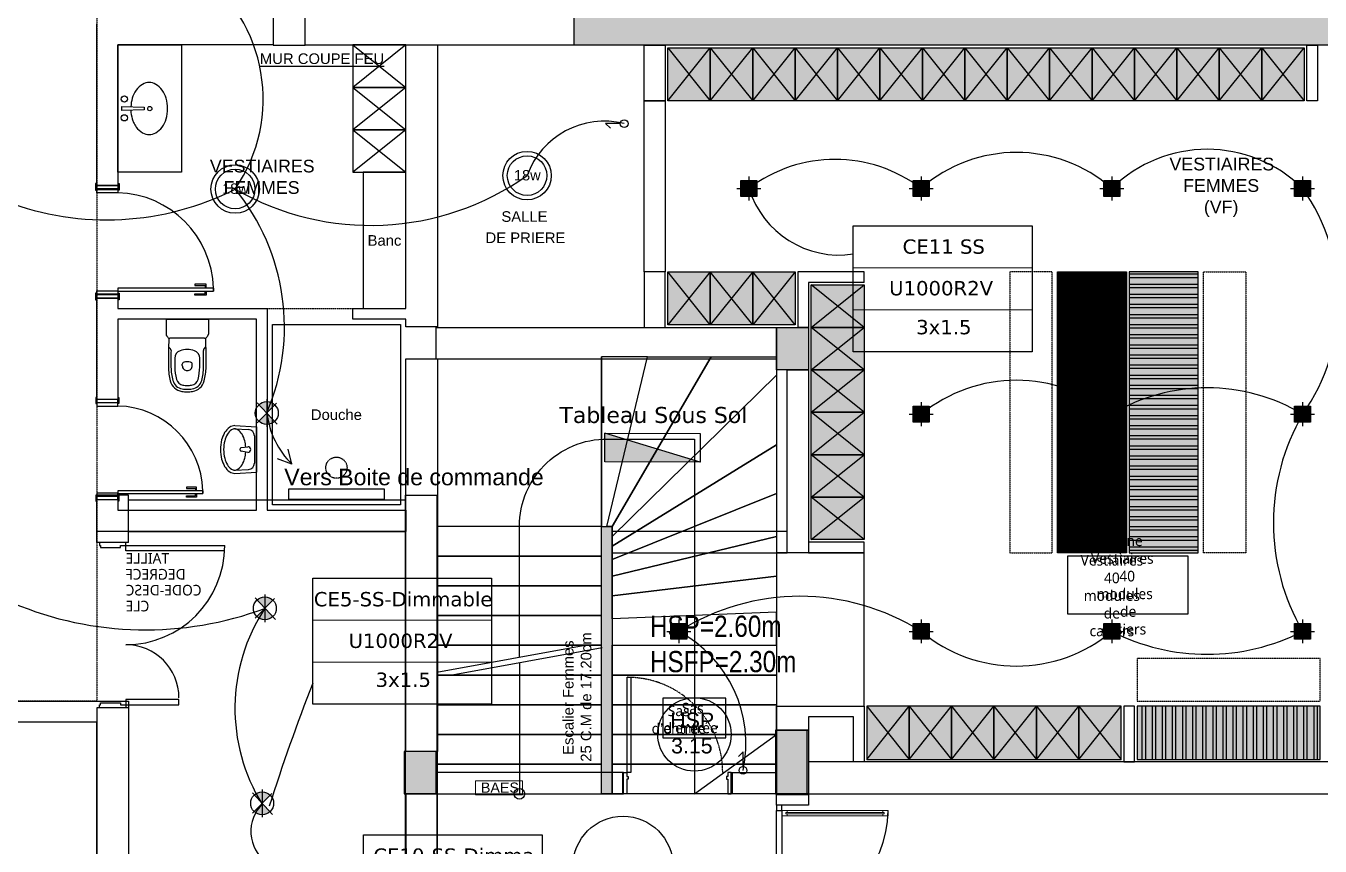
# Model space of a CAD drawing. Header units: millimetres. Extents: x 31778 to 54642, y 18502 to 28743.
# Drawn here: x 36589 to 37809, y 21229 to 22002 of the extents above; entities that cross this region are included whole.
import ezdxf
from ezdxf.enums import TextEntityAlignment as Align

# ---------------------------------------------------------------- set-up
doc = ezdxf.new("R2010")
doc.units = ezdxf.units.MM
for name, pattern in [('ACAD_ISO03W100', [30, 12, -18]), ('CACHE', [0.375, 0.25, -0.125]), ('DASHED2', [0.375, 0.25, -0.125]), ('PROJECTION', [0.375, 0.25, -0.125])]:
    doc.linetypes.add(name, pattern=pattern)
for name, color, linetype, lineweight in [('A-ANNO-050-LEGN', 4, 'Continuous', 5), ('A-SECN-MEN-CO', 141, 'Continuous', 9), ('A-SECN-MEN-VU', 145, 'Continuous', 5), ('STRUCTURE POUTRES', 5, 'ACAD_ISO03W100', 20)]:
    doc.layers.add(name, color=color, linetype=linetype, lineweight=lineweight)
for name, color, linetype in [('BS', 1, 'Continuous'), ('CIRCUITS ECLAIRAGE', 1, 'Continuous'), ('eclairage vision', 1, 'Continuous'), ('MUR BAS', 7, 'Continuous'), ('Plan Archi', 8, 'Continuous')]:
    doc.layers.add(name, color=color, linetype=linetype)
doc.styles.add('0-TEXT-ANNO', font='', dxfattribs={"height": 2.5})
doc.styles.add('0-TEXT-BASE', font='')
doc.styles.add('1-LIGHT-COND', font='')
doc.styles.add('CARTOUCHE', font='verdana.ttf')
doc.styles.get("Standard").update_dxf_attribs({"font": 'arial.ttf'})
doc.styles.add('STD', font='arial.ttf')
doc.styles.add('Verdana', font='verdana.ttf')
doc.styles.get('0-TEXT-ANNO').set_extended_font_data('Roboto Light')
doc.styles.get('0-TEXT-BASE').set_extended_font_data('Roboto Light')
doc.styles.get('1-LIGHT-COND').set_extended_font_data('Roboto Condensed Light')

# ---------------------------------------------------------------- blocks, each defined once
blk = doc.blocks.new('*U171')
at = {"color": 252}
for points in [[(77, 1000), (77, 100), (42, 100), (42, 1000)], [(0, -100), (7, -100), (7, 100), (0, 100)], [(1030, -100), (1022, -100), (1022, 100), (1030, 100)]]:
    blk.add_lwpolyline(points, close=True, dxfattribs=at)
at = {"color": 252, "linetype": 'ByBlock', "flags": 128}
for points in [[(7, -100), (7, 100), (39, 100), (39, 63), (52, 63), (52, 38), (39, 38), (39, -100)], [(1022, -100), (1022, 100), (990, 100), (990, 63), (977, 63), (977, 38), (990, 38), (990, -100)]]:
    blk.add_lwpolyline(points, close=True, dxfattribs=at)
at = {"color": 252, "linetype": 'PROJECTION'}
blk.add_arc((42, 98.3), 900, 0, 90, dxfattribs=at)
at = {"color": 252, "style": '0-TEXT-BASE'}
blk.add_attdef('DOORREF', text='', height=100, dxfattribs=at).set_placement((514.5, 0), align=Align.MIDDLE_CENTER)
blk = doc.blocks.new('RANG_VEST')
at = {"true_color": 0xffffff}
h = blk.add_hatch(color=7, dxfattribs=at)
h.dxf.hatch_style = 1
h.paths.add_polyline_path([(0.5, -0.4), (0.5, 0), (0, 0), (0, -0.4)])
blk.add_lwpolyline([(0.5, -0.4), (0.5, 0), (0, 0), (0, -0.4)], close=True)
blk.add_lwpolyline([(0, 0), (0.5, -0.4), (0.5, 0), (0, -0.4)])
blk = doc.blocks.new('*U187')
at = {"layer": 'A-SECN-MEN-CO'}
for points in [[(0, 0), (0, -0.05), (-0.05, -0.05), (-0.05, -0.032), (-0.035, -0.032), (-0.035, -0.018), (-0.05, -0.018), (-0.05, 0)], [(-1, 0), (-1, -0.05), (-0.95, -0.05), (-0.95, -0.032), (-0.965, -0.032), (-0.965, -0.018), (-0.95, -0.018), (-0.95, 0)]]:
    blk.add_lwpolyline(points, close=True, dxfattribs=at)
at = {"layer": 'A-SECN-MEN-VU'}
for p, q in [((-0.05, 0), (-0.95, 0)), ((-0.95, -0.05), (-0.05, -0.05))]:
    blk.add_line(p, q, dxfattribs=at)
blk.add_lwpolyline([(-0.035, -0.032), (-0.965, -0.032), (-0.965, -0.018), (-0.035, -0.018)], close=True, dxfattribs=at)
blk = doc.blocks.new('SPOT-NORMAL')
at = {"true_color": 0xffffff}
h = blk.add_hatch(color=7, dxfattribs=at)
h.dxf.hatch_style = 1
h.paths.add_polyline_path([(-0.075, 0.075), (0.075, 0.075), (0.075, -0.075), (-0.075, -0.075)])
h = blk.add_hatch(color=256)
h.dxf.hatch_style = 1
edge = h.paths.add_edge_path()
edge.add_arc((0, 0), 0.0273, 0, 360)
for points in [[(-0.113, 0), (0.113, 0)], [(0, 0.113), (0, -0.113)]]:
    blk.add_lwpolyline(points)
at = {"flags": 128}
for points in [[(-0.075, 0.075), (0.075, 0.075), (0.075, -0.075), (-0.075, -0.075)], [(-0.061, 0.061), (0.061, 0.061), (0.061, -0.061), (-0.061, -0.061)]]:
    blk.add_lwpolyline(points, close=True, dxfattribs=at)
blk.add_circle((0, 0), 0.0273)
blk = doc.blocks.new('18w')
at = {"layer": 'MUR BAS', "color": 1}
for radius in [46.6, 38.1]:
    blk.add_circle((54837.7, -12071.2), radius, dxfattribs=at)
at = {"layer": 'MUR BAS', "color": 1, "insert": (54812.6, -12060.4), "char_height": 20, "attachment_point": 1}
blk.add_mtext_dynamic_manual_height_columns('18w', width=53.485, gutter_width=100, heights=[0], dxfattribs=at)
blk = doc.blocks.new('variateur')
at = {"layer": 'eclairage vision'}
h = blk.add_hatch(color=5, dxfattribs=at)
h.paths.add_polyline_path([(54656.2, -12067.7), (54656.1, -12078.4), (54656.2, -12078.5), (54663.7, -12070.8, 0.196209)])
h.paths.add_polyline_path([(54656.2, -12067.7, 0.190517), (54648.8, -12070.6), (54656.1, -12078.4)])
h.paths.add_polyline_path([(54656.1, -12089.3, 0.192665), (54663.6, -12086.4), (54656.2, -12078.5), (54656.1, -12078.6)])
h.paths.add_polyline_path([(54656.1, -12078.6), (54648.6, -12086.2, 0.194568), (54656.1, -12089.3)])
at = {"layer": 'eclairage vision', "color": 5}
for p, q in [((54647, -12068.7), (54666, -12089)), ((54665.3, -12069.2), (54647, -12087.9)), ((54656.2, -12065.5), (54656.1, -12091.5))]:
    blk.add_line(p, q, dxfattribs=at)
blk.add_circle((54656.1, -12078.5), 10.8, dxfattribs=at)
blk = doc.blocks.new('interrupteur simple allumage')
at = {"color": 3}
for p, q in [((0, -27473), (-13941, -42319)), ((0, -73626), (0, -27473))]:
    blk.add_line(p, q, dxfattribs=at)
blk.add_circle((0, -85871), 12245, dxfattribs=at)
blk = doc.blocks.new('etanche')
at = {"layer": 'eclairage vision'}
h = blk.add_hatch(color=3, dxfattribs=at)
h.paths.add_polyline_path([(54736.2, -12067.7), (54736.2, -12078.5), (54736.2, -12078.6), (54743.8, -12070.9, 0.196209)])
h.paths.add_polyline_path([(54736.2, -12067.7, 0.190517), (54728.8, -12070.6), (54736.2, -12078.5)])
h.paths.add_polyline_path([(54736.1, -12089.4, 0.192665), (54743.6, -12086.4), (54736.2, -12078.6), (54736.2, -12078.6)])
h.paths.add_polyline_path([(54736.2, -12078.6), (54728.6, -12086.3, 0.194568), (54736.1, -12089.4)])
at = {"layer": 'eclairage vision', "color": 3}
for p, q in [((54745.4, -12069.3), (54727, -12087.9)), ((54727.1, -12068.8), (54746, -12089)), ((54736.2, -12065.5), (54736.1, -12091.6))]:
    blk.add_line(p, q, dxfattribs=at)
blk.add_circle((54736.2, -12078.6), 10.8, dxfattribs=at)
blk = doc.blocks.new('tableau electrique')
at = {"lineweight": -2}
blk.add_hatch(color=0, dxfattribs=at).paths.add_polyline_path([(1445.1197, 476.143), (1445.1197, 476.323), (1444.5197, 476.143)])
at = {"color": 0, "lineweight": -2}
blk.add_line((1444.5197, 476.143), (1445.1197, 476.323), dxfattribs=at)
blk.add_lwpolyline([(1444.5197, 476.143), (1445.1197, 476.143), (1445.1197, 476.323), (1444.5197, 476.323)], close=True, dxfattribs=at)
blk = doc.blocks.new('BS')
at = {"layer": 'BS', "color": 5, "lineweight": 20}
blk.add_lwpolyline([(-0.073, 0.734), (0.373, 0.734), (0.373, -0.74), (-0.073, -0.74)], close=True, dxfattribs=at)
at = {"layer": 'BS', "insert": (-0.014, -0.574), "char_height": 0.3211, "width": 1.19868, "attachment_point": 1, "rotation": 90, "style": 'STD'}
blk.add_mtext('BAES', dxfattribs=at)
blk = doc.blocks.new('ETIQ ECL')
at = {"color": 6, "linetype": 'ByBlock'}
blk.add_lwpolyline([(-28.09, 19.8), (28.09, 19.8), (28.09, -19.8), (-28.09, -19.8)], close=True, dxfattribs=at)
at = {"layer": 'STRUCTURE POUTRES', "color": 6, "linetype": 'ByBlock'}
for points in [[(-28.09, 19.8), (28.09, 19.8), (28.09, 6.6), (-28.09, 6.6)], [(-28.09, 6.6), (28.09, 6.6), (28.09, -6.6), (-28.09, -6.6)], [(-28.09, -6.6), (28.09, -6.6), (28.09, -19.8), (-28.09, -19.8)]]:
    blk.add_lwpolyline(points, close=True, dxfattribs=at)
at = {"layer": 'STRUCTURE POUTRES', "color": 6, "linetype": 'ByBlock', "style": 'Verdana'}
for tag, p in [('CIRCUIT', (0.33, 10.99)), ('CABLE', (-0.49, -2.08)), ('SECTION', (0.37, -14.32))]:
    blk.add_attdef(tag, text='', height=4.5, dxfattribs=at).set_placement(p, align=Align.CENTER)
blk = doc.blocks.new('FLECHZ')
at = {"color": 6}
for q in [(-3.4, 14), (-13.5, 5)]:
    blk.add_line((0, 0), q, dxfattribs=at)

msp = doc.modelspace()

# ---------------------------------------------------------------- hatches: boundary and pattern name
at = {"layer": 'Plan Archi'}
h = msp.add_hatch(color=252, dxfattribs=at)
h.dxf.hatch_style = 1
h.paths.add_polyline_path([(37105.534, 22014.253), (38755.534, 22014.253), (38755.534, 21984.253), (37105.534, 21984.253)])
at = {"layer": 'Plan Archi', "true_color": 0xffffff}
h = msp.add_hatch(color=7, dxfattribs=at)
h.dxf.hatch_style = 1
h.paths.add_polyline_path([(37561.545, 21770.562), (37626.545, 21770.562), (37626.545, 21505.562), (37561.545, 21505.562)])
at = {"layer": 'Plan Archi'}
h = msp.add_hatch(dxfattribs=at)
h.set_pattern_fill('ANSI32', color=256, scale=0.01, angle=45)
h.set_pattern_definition([(90, (-38421.31723, -5836.29113), (-0.09525, 0), []), (90, (-38421.28548, -5836.25938), (-0.09525, 0), [])])
h.paths.add_polyline_path([(37561.545, 21770.562), (37626.545, 21770.562), (37626.545, 21505.562), (37561.545, 21505.562)])
at = {"layer": 'Plan Archi', "true_color": 0xffffff}
h = msp.add_hatch(color=7, dxfattribs=at)
h.dxf.hatch_style = 1
h.paths.add_polyline_path([(37694.045, 21770.562), (37629.045, 21770.562), (37629.045, 21505.562), (37694.045, 21505.562)])
at = {"layer": 'Plan Archi'}
h = msp.add_hatch(dxfattribs=at)
h.set_pattern_fill('ANSI32', color=256, angle=-45)
h.set_pattern_definition([(360, (37644.045, 21625.561), (2e-15, 9.525), []), (360, (37647.22, 21622.386), (2e-15, 9.525), [])])
h.paths.add_polyline_path([(37694.045, 21770.562), (37629.045, 21770.562), (37629.045, 21505.562), (37694.045, 21505.562)])
h = msp.add_hatch(color=252, dxfattribs=at)
h.dxf.hatch_style = 1
h.paths.add_polyline_path([(37296.55, 21718.062), (37326.55, 21718.062), (37326.55, 21678.062), (37296.55, 21678.062)])
h = msp.add_hatch(color=256, dxfattribs=at)
h.dxf.hatch_style = 1
h.paths.add_polyline_path([(37141.548, 21278.33), (37131.548, 21278.33), (37131.548, 21530.33), (37141.548, 21530.33)])
at = {"layer": 'Plan Archi', "true_color": 0xffffff}
h = msp.add_hatch(color=7, dxfattribs=at)
h.dxf.hatch_style = 1
h.paths.add_polyline_path([(37636.55, 21360.832), (37636.55, 21310.832), (37809.056, 21310.832), (37809.056, 21360.832)])
at = {"layer": 'Plan Archi'}
h = msp.add_hatch(dxfattribs=at)
h.set_pattern_fill('ANSI32', color=256, angle=45)
h.set_pattern_definition([(90, (37689.058, 21310.832), (-9.525, 0), []), (90, (37692.233, 21314.007), (-9.525, 0), [])])
h.paths.add_polyline_path([(37636.55, 21360.832), (37636.55, 21310.832), (37809.056, 21310.832), (37809.056, 21360.832)])
h = msp.add_hatch(color=256, dxfattribs=at)
h.dxf.hatch_style = 1
h.paths.add_polyline_path([(37295.508, 21338.33), (37295.508, 21278.33), (37325.508, 21278.33), (37325.508, 21338.33)])
h = msp.add_hatch(color=252, dxfattribs=at)
h.dxf.hatch_style = 1
h.paths.add_polyline_path([(37296.548, 21338.334), (37326.55, 21338.334), (37326.55, 21278.33), (37296.548, 21278.33)])
h = msp.add_hatch(color=256, dxfattribs=at)
h.dxf.hatch_style = 1
h.paths.add_polyline_path([(36975.508, 21278.33), (36975.508, 21318.33), (36945.508, 21318.33), (36945.508, 21278.33)])

# ---------------------------------------------------------------- linework, layer by layer
at = {"layer": 'CIRCUITS ECLAIRAGE', "color": 6}
for centre, radius, start, end in [((36663.185, 21933.256), 149.223, 325.405477, 53.951618), ((37134.242, 21834.924), 77.555, 76.088046, 160.202778), ((37522.781, 21746.84), 136.196, 48.679666, 131.320334), ((37702.632, 21757.86), 128.126, 45.424158, 134.575842), ((37351.672, 21742.368), 134.119, 52.749387, 127.250613), ((36913.774, 22069.527), 255.263, 239.969223, 305.29758), ((36664.801, 22086.699), 267.242, 249.165497, 296.9753), ((36627.254, 21718.459), 205.248, 336.729521, 39.32611), ((37355.606, 21875.345), 89.063, 197.120089, 278.589493), ((37642.924, 21742.665), 183.642, 324.568944, 35.431056), ((37522.781, 21525.837), 142.364, 50.827235, 129.172765), ((37702.632, 21486.762), 174.412, 58.962808, 121.037192), ((36893.851, 21645.257), 78.118, 186.08342, 225.919029), ((37969.418, 21533.854), 204.34, 149.941872, 210.058128), ((37318.573, 21250.31), 214.224, 57.759744, 122.240256), ((37147.831, 21325.821), 119.82, 347.761659, 61.887259), ((37522.781, 21538.807), 140.002, 230.035054, 309.964946), ((37702.632, 21607.645), 197.768, 242.954141, 297.045859)]:
    msp.add_arc(centre, radius, start, end, dxfattribs=at)
at = {"layer": 'CIRCUITS ECLAIRAGE', "color": 4}
for centre, radius, start, end in [((36701.558, 21755.884), 322.934, 247.192527, 290.39571), ((36957.312, 21358.913), 171.538, 146.636135, 211.786676), ((38691.584, 20668.61), 1966.594, 158.714734, 162.298193), ((36837.616, 21242.799), 36.79, 134.401836, 232.838075)]:
    msp.add_arc(centre, radius, start, end, dxfattribs=at)
at = {"layer": 'Plan Archi'}
for p, q in [((36851.9, 21984.193), (36851.95, 22687.315)), ((36821.9, 22657.494), (36821.9, 21984.193)), ((36655.508, 21851.867), (36655.508, 22004.371)), ((36821.9, 22004.371), (36821.9, 21984.371)), ((36851.9, 21984.193), (36851.9, 22013.983)), ((36675.508, 21864.371), (36675.508, 21984.371)), ((36675.508, 21984.371), (36735.508, 21984.371)), ((36821.9, 21984.371), (36675.508, 21984.371)), ((36675.508, 21984.371), (36675.508, 21851.867)), ((36735.508, 21984.371), (36735.508, 21864.371)), ((36821.9, 21984.193), (36851.9, 21984.193)), ((39351.669, 21984.193), (36851.9, 21984.193)), ((36896.817, 21984.371), (36946.817, 21944.371)), ((36946.817, 21984.371), (36896.817, 21944.371)), ((36896.817, 21984.371), (36896.817, 21944.371)), ((36946.817, 21984.371), (36896.817, 21984.371)), ((36946.817, 21984.371), (36976.817, 21984.371)), ((36946.817, 21735.786), (36946.817, 21984.371)), ((36946.817, 21944.371), (36946.817, 21984.371)), ((36946.817, 21944.371), (36946.817, 21984.371)), ((36976.817, 21984.371), (36976.817, 21718.572)), ((37171.55, 21984.253), (37191.55, 21984.253)), ((37171.55, 21931.753), (37171.55, 21984.253)), ((37191.55, 21984.253), (37191.55, 21931.753)), ((37796.55, 21984.253), (37806.55, 21984.253)), ((37796.55, 21931.753), (37796.55, 21984.253)), ((37806.55, 21984.253), (37806.55, 21931.753)), ((36896.817, 21944.371), (36946.817, 21944.371)), ((36896.817, 21944.371), (36946.817, 21904.371)), ((36946.817, 21944.371), (36896.817, 21904.371)), ((36896.817, 21944.371), (36896.817, 21904.371)), ((36946.817, 21944.371), (36896.817, 21944.371)), ((36946.817, 21904.371), (36946.817, 21944.371)), ((36946.817, 21904.371), (36946.817, 21944.371)), ((37171.55, 21931.753), (37191.55, 21931.753)), ((37171.55, 21770.562), (37171.55, 21931.753)), ((37191.55, 21931.753), (37171.55, 21931.753)), ((37191.55, 21931.753), (37191.55, 21770.562)), ((37806.55, 21931.753), (37796.55, 21931.753)), ((36679.265, 21922.656), (36679.265, 21926.35)), ((36679.265, 21926.35), (36700.225, 21925.691)), ((36700.225, 21923.316), (36679.265, 21922.656)), ((36700.225, 21925.691), (36700.225, 21923.316)), ((36896.817, 21904.371), (36946.817, 21864.371)), ((36946.817, 21904.371), (36896.817, 21864.371)), ((36896.817, 21904.371), (36896.817, 21864.371)), ((36946.817, 21904.371), (36896.817, 21904.371)), ((36896.817, 21904.371), (36946.817, 21904.371)), ((36946.817, 21864.371), (36946.817, 21904.371)), ((36946.817, 21864.371), (36946.817, 21904.371)), ((36735.508, 21864.371), (36675.508, 21864.371)), ((36896.817, 21864.371), (36946.817, 21864.371)), ((36906.817, 21864.371), (36906.817, 21735.786)), ((36946.817, 21864.371), (36906.817, 21864.371)), ((36946.817, 21735.786), (36946.817, 21864.371)), ((36655.355, 21853.854), (36654.439, 21853.854)), ((36654.439, 21853.854), (36654.439, 21847.586)), ((36654.439, 21847.586), (36655.355, 21847.586)), ((36655.355, 21847.586), (36655.355, 21853.854)), ((36675.508, 21851.867), (36655.508, 21851.867)), ((36655.508, 21851.867), (36675.508, 21851.867)), ((36655.508, 21848.657), (36655.508, 21851.867)), ((36675.508, 21848.657), (36655.508, 21848.657)), ((36655.508, 21848.198), (36675.508, 21848.198)), ((36655.508, 21844.987), (36655.508, 21848.198)), ((36675.508, 21851.867), (36675.508, 21848.657)), ((36675.508, 21848.198), (36675.508, 21844.987)), ((36675.661, 21853.854), (36676.577, 21853.854)), ((36675.661, 21847.586), (36675.661, 21853.854)), ((36676.577, 21847.586), (36675.661, 21847.586)), ((36676.577, 21853.854), (36676.577, 21847.586)), ((36675.508, 21844.987), (36655.508, 21844.987)), ((37191.55, 21770.562), (37171.55, 21770.562)), ((37191.55, 21770.562), (37171.55, 21770.562)), ((37171.55, 21770.562), (37171.55, 21718.062)), ((37191.55, 21718.062), (37191.55, 21770.562)), ((37379.05, 21770.562), (37316.55, 21770.562)), ((37316.55, 21770.562), (37316.55, 21718.062)), ((37379.05, 21760.562), (37326.55, 21760.562)), ((37326.55, 21760.562), (37326.55, 21718.062)), ((36655.355, 21750.373), (36654.439, 21750.373)), ((36654.439, 21750.373), (36654.439, 21744.105)), ((36655.355, 21744.105), (36655.355, 21750.373)), ((36655.508, 21752.666), (36675.508, 21752.666)), ((36655.508, 21749.455), (36655.508, 21752.666)), ((36655.508, 21745.786), (36655.508, 21752.666)), ((36655.508, 21745.939), (36655.508, 21750.22)), ((36675.508, 21749.455), (36655.508, 21749.455)), ((36655.508, 21748.997), (36675.508, 21748.997)), ((36765.52, 21754.987), (36675.508, 21754.987)), ((36675.508, 21754.987), (36675.508, 21752.345)), ((36675.508, 21752.666), (36675.508, 21749.455)), ((36675.508, 21752.345), (36765.52, 21752.345)), ((36675.508, 21748.997), (36675.508, 21745.786)), ((36675.661, 21750.373), (36676.577, 21750.373)), ((36675.661, 21744.105), (36675.661, 21750.373)), ((36676.577, 21750.373), (36676.577, 21744.105)), ((36758.806, 21758.943), (36748.079, 21758.943)), ((36748.079, 21758.943), (36748.079, 21757.571)), ((36748.079, 21757.571), (36757.677, 21757.571)), ((36748.079, 21749.761), (36757.677, 21749.761)), ((36748.079, 21748.389), (36748.079, 21749.761)), ((36758.806, 21748.389), (36748.079, 21748.389)), ((36757.677, 21757.571), (36757.677, 21755.069)), ((36757.677, 21749.761), (36757.677, 21752.264)), ((36758.806, 21755.149), (36758.806, 21758.943)), ((36758.806, 21752.183), (36758.806, 21748.389)), ((36765.52, 21752.345), (36765.52, 21754.987)), ((36765.52, 21754.987), (36765.52, 21752.345)), ((36654.439, 21744.105), (36655.355, 21744.105)), ((36655.508, 21650.08), (36655.508, 21745.786)), ((36655.508, 21745.786), (36675.508, 21745.786)), ((36675.508, 21745.786), (36655.508, 21745.786)), ((36675.508, 21745.786), (36675.508, 21735.786)), ((36676.577, 21744.105), (36675.661, 21744.105)), ((36675.508, 21735.786), (36816.162, 21735.786)), ((36806.162, 21725.786), (36675.508, 21725.786)), ((36675.508, 21725.786), (36675.508, 21650.08)), ((36720.835, 21725.786), (36720.835, 21711.686)), ((36720.835, 21725.786), (36760.835, 21725.786)), ((36760.835, 21725.786), (36760.835, 21711.686)), ((36806.162, 21545.786), (36806.162, 21725.786)), ((36816.162, 21735.786), (36816.162, 21545.786)), ((36896.817, 21725.786), (36896.817, 21735.786)), ((36896.817, 21735.786), (36946.817, 21735.786)), ((36946.817, 21725.786), (36896.817, 21725.786)), ((36906.817, 21735.786), (36946.817, 21735.786)), ((36946.817, 21718.572), (36946.817, 21725.786)), ((36821.162, 21550.786), (36821.162, 21720.786)), ((36821.162, 21720.786), (36941.817, 21720.786)), ((36941.817, 21720.786), (36941.817, 21550.786)), ((36976.817, 21718.572), (36946.817, 21718.572)), ((36975.534, 21718.062), (37296.55, 21718.062)), ((36975.534, 21688.062), (36975.534, 21718.062)), ((37171.55, 21718.062), (37191.55, 21718.062)), ((37296.55, 21718.062), (37296.55, 21688.062)), ((36724.948, 21697.886), (36723.195, 21699.64)), ((36757.235, 21707.786), (36724.435, 21707.786)), ((36756.722, 21697.886), (36758.475, 21699.64)), ((36946.817, 21318.33), (36946.817, 21688.572)), ((36946.817, 21688.572), (36976.817, 21688.572)), ((37296.55, 21688.062), (36975.534, 21688.062)), ((36976.817, 21688.572), (36976.817, 21318.33)), ((36736.135, 21682.086), (36736.135, 21683.357)), ((36745.535, 21682.086), (36745.535, 21683.357)), ((37306.55, 21678.062), (37326.55, 21678.062)), ((37306.55, 21505.562), (37306.55, 21678.062)), ((37326.55, 21678.062), (37326.55, 21505.562)), ((36655.372, 21651.847), (36654.557, 21651.847)), ((36654.557, 21651.847), (36654.557, 21646.275)), ((36655.372, 21646.275), (36655.372, 21651.847)), ((36675.644, 21651.847), (36676.458, 21651.847)), ((36675.644, 21646.275), (36675.644, 21651.847)), ((36676.458, 21651.847), (36676.458, 21646.275)), ((36654.557, 21646.275), (36655.372, 21646.275)), ((36675.508, 21650.08), (36655.508, 21650.08)), ((36675.508, 21650.08), (36655.508, 21650.08)), ((36655.508, 21650.08), (36655.508, 21647.227)), ((36655.508, 21647.227), (36675.508, 21647.227)), ((36675.508, 21646.819), (36655.508, 21646.819)), ((36655.508, 21646.819), (36655.508, 21643.965)), ((36655.508, 21643.965), (36675.508, 21643.965)), ((36675.508, 21647.227), (36675.508, 21650.08)), ((36675.508, 21643.965), (36675.508, 21646.819)), ((36676.458, 21646.275), (36675.644, 21646.275)), ((36785.629, 21625.433), (36806.162, 21624.298)), ((36785.629, 21622.433), (36798.493, 21621.722)), ((36804.162, 21615.731), (36804.162, 21590.135)), ((36806.162, 21624.298), (36806.162, 21581.568)), ((36790.874, 21602.22), (36790.874, 21603.705)), ((36791.731, 21604.695), (36797.969, 21605.597)), ((36806.162, 21602.935), (36806.162, 21602.935)), ((36806.162, 21602.935), (36806.162, 21602.935)), ((36806.162, 21602.935), (36806.162, 21602.935)), ((36806.162, 21602.935), (36806.162, 21602.935)), ((36806.163, 21602.934), (36806.162, 21602.935)), ((36806.162, 21602.934), (36806.162, 21602.935)), ((36806.162, 21602.935), (36806.162, 21602.935)), ((36806.162, 21602.935), (36806.162, 21602.935)), ((36806.162, 21602.935), (36806.162, 21602.935)), ((36806.162, 21602.935), (36806.162, 21602.935)), ((36806.162, 21602.935), (36806.162, 21602.935)), ((36806.162, 21602.935), (36806.162, 21602.934)), ((36806.162, 21602.935), (36806.162, 21602.934)), ((36806.162, 21602.935), (36806.162, 21602.935)), ((36806.162, 21602.934), (36806.162, 21602.934)), ((36806.162, 21602.934), (36806.162, 21602.934)), ((36806.162, 21602.934), (36806.162, 21602.934)), ((36806.162, 21602.934), (36806.162, 21602.934)), ((36806.162, 21602.934), (36806.162, 21602.934)), ((36806.162, 21602.934), (36806.162, 21602.934)), ((36806.162, 21602.934), (36806.162, 21602.934)), ((36806.162, 21602.934), (36806.162, 21602.934)), ((36806.162, 21602.934), (36806.162, 21602.934)), ((36806.162, 21602.934), (36806.162, 21602.934)), ((36806.162, 21602.934), (36806.162, 21602.934)), ((36806.162, 21602.934), (36806.162, 21602.934)), ((36806.162, 21602.934), (36806.162, 21602.934)), ((36806.162, 21602.934), (36806.162, 21602.934)), ((36806.162, 21602.934), (36806.162, 21602.934)), ((36806.162, 21602.934), (36806.162, 21602.934)), ((36806.162, 21602.934), (36806.162, 21602.934)), ((36806.162, 21602.934), (36806.162, 21602.934)), ((36806.162, 21602.934), (36806.162, 21602.933)), ((36806.162, 21602.934), (36806.162, 21602.934)), ((36806.162, 21602.934), (36806.162, 21602.934)), ((36806.162, 21602.934), (36806.162, 21602.934)), ((36806.162, 21602.934), (36806.162, 21602.934)), ((36806.162, 21602.934), (36806.162, 21602.934)), ((36806.162, 21602.934), (36806.162, 21602.934)), ((36806.162, 21602.934), (36806.162, 21602.934)), ((36806.162, 21602.934), (36806.162, 21602.934)), ((36806.162, 21602.933), (36806.162, 21602.934)), ((36806.162, 21602.933), (36806.162, 21602.934)), ((36806.162, 21602.934), (36806.162, 21602.934)), ((36806.162, 21602.934), (36806.162, 21602.934)), ((36806.162, 21602.933), (36806.162, 21602.933)), ((36806.162, 21602.933), (36806.162, 21602.933)), ((36806.163, 21602.935), (36806.163, 21602.935)), ((36806.163, 21602.935), (36806.162, 21602.935)), ((36806.163, 21602.935), (36806.162, 21602.935)), ((36806.163, 21602.934), (36806.163, 21602.934)), ((36797.969, 21600.27), (36791.722, 21601.231)), ((36785.629, 21583.433), (36798.493, 21584.144)), ((36785.629, 21580.433), (36806.162, 21581.568)), ((36749.551, 21567.482), (36740.016, 21567.482)), ((36740.016, 21567.482), (36740.016, 21566.262)), ((36740.016, 21566.262), (36748.547, 21566.262)), ((36748.547, 21566.262), (36748.547, 21564.037)), ((36749.551, 21564.109), (36749.551, 21567.482)), ((36836.49, 21555.786), (36836.49, 21565.786)), ((36836.49, 21565.786), (36926.49, 21565.786)), ((36926.49, 21565.786), (36926.49, 21555.786)), ((36655.372, 21559.863), (36654.557, 21559.863)), ((36654.557, 21559.863), (36654.557, 21554.292)), ((36654.557, 21554.292), (36655.372, 21554.292)), ((36655.372, 21554.292), (36655.372, 21559.863)), ((36675.508, 21561.902), (36655.508, 21561.902)), ((36655.508, 21561.902), (36655.508, 21559.048)), ((36655.508, 21515.33), (36655.508, 21559.83)), ((36655.508, 21559.048), (36675.508, 21559.048)), ((36675.508, 21558.64), (36655.508, 21558.64)), ((36655.508, 21558.64), (36655.508, 21555.786)), ((36655.508, 21525.786), (36655.508, 21555.786)), ((36655.508, 21555.786), (36675.508, 21555.786)), ((36655.508, 21555.786), (36675.508, 21555.786)), ((36755.518, 21563.965), (36675.508, 21563.965)), ((36675.508, 21563.965), (36675.508, 21561.616)), ((36675.508, 21559.048), (36675.508, 21561.902)), ((36675.508, 21555.786), (36675.508, 21561.902)), ((36675.508, 21561.616), (36755.518, 21561.616)), ((36675.508, 21555.922), (36675.508, 21559.727)), ((36675.508, 21555.786), (36675.508, 21545.786)), ((36675.644, 21559.863), (36676.458, 21559.863)), ((36675.644, 21554.292), (36675.644, 21559.863)), ((36676.458, 21554.292), (36675.644, 21554.292)), ((36676.458, 21559.863), (36676.458, 21554.292)), ((36685.508, 21515.33), (36685.508, 21559.83)), ((36946.632, 21555.33), (36685.508, 21555.33)), ((36740.016, 21559.32), (36748.547, 21559.32)), ((36740.016, 21558.1), (36740.016, 21559.32)), ((36749.551, 21558.1), (36740.016, 21558.1)), ((36748.547, 21559.32), (36748.547, 21561.544)), ((36749.551, 21561.472), (36749.551, 21558.1)), ((36755.518, 21561.616), (36755.518, 21563.965)), ((36755.518, 21563.965), (36755.518, 21561.616)), ((36926.49, 21555.786), (36836.49, 21555.786)), ((36946.632, 21098.33), (36946.632, 21559.83)), ((36976.632, 21098.33), (36976.632, 21559.83)), ((36675.508, 21545.786), (36806.162, 21545.786)), ((36816.162, 21545.786), (36946.817, 21545.786)), ((36941.817, 21550.786), (36821.162, 21550.786)), ((36946.817, 21545.786), (36946.817, 21525.786)), ((36946.817, 21525.786), (36655.508, 21525.786)), ((36946.632, 21525.33), (36685.508, 21525.33)), ((37306.55, 21525.562), (37141.548, 21525.562)), ((37141.548, 21525.562), (37141.548, 21505.562)), ((37306.55, 21505.562), (37306.55, 21525.562)), ((36681.508, 21515.33), (36659.508, 21515.33)), ((37141.548, 21505.562), (37306.55, 21505.562)), ((37379.05, 21505.562), (37296.548, 21505.562)), ((37296.548, 21505.562), (37296.548, 21360.832)), ((37326.55, 21505.562), (37306.55, 21505.562)), ((37379.05, 21515.562), (37326.55, 21515.562)), ((37326.55, 21515.562), (37326.55, 21505.562)), ((37326.55, 21505.562), (37379.05, 21505.562)), ((37379.05, 21505.562), (37379.05, 21515.562)), ((37379.05, 21360.832), (37379.05, 21505.562)), ((37570.915, 21502.364), (37570.915, 21448.083)), ((37684.674, 21502.364), (37570.915, 21502.364)), ((37684.674, 21448.083), (37684.674, 21502.364)), ((37570.915, 21448.083), (37684.674, 21448.083)), ((36576.028, 21365.786), (36685.508, 21365.786)), ((36655.508, 21359.33), (36655.508, 20544.34)), ((36681.506, 21359.33), (36659.506, 21359.33)), ((36685.508, 21365.786), (36685.508, 21205.786)), ((36685.508, 21359.33), (36685.508, 20544.34)), ((37189.435, 21368.544), (37189.435, 21331.053)), ((37248.66, 21368.544), (37189.435, 21368.544)), ((37248.66, 21331.053), (37248.66, 21368.544)), ((37296.548, 21360.832), (37379.05, 21360.832)), ((37296.548, 21360.832), (37379.05, 21360.832)), ((37296.548, 21338.334), (37296.548, 21360.832)), ((37379.05, 21360.832), (37379.05, 21308.332)), ((37634.05, 21360.832), (37624.05, 21360.832)), ((37624.05, 21360.832), (37624.05, 21308.332)), ((37634.05, 21308.332), (37634.05, 21360.832)), ((36655.508, 21345.786), (36576.028, 21345.786)), ((36655.508, 21205.786), (36655.508, 21345.786)), ((37369.05, 21350.83), (37326.55, 21350.83)), ((37326.55, 21350.83), (37326.55, 21338.334)), ((37369.05, 21308.332), (37369.05, 21350.83)), ((37326.55, 21338.334), (37296.548, 21338.334)), ((37189.435, 21331.053), (37248.66, 21331.053)), ((36976.817, 21318.33), (36946.817, 21318.33)), ((37151.548, 21298.332), (36976.632, 21298.332)), ((36976.632, 21298.332), (36976.632, 21278.33)), ((37151.548, 21278.33), (37151.548, 21298.332)), ((37254.548, 21298.332), (37296.548, 21298.332)), ((37254.548, 21278.33), (37254.548, 21298.332)), ((37296.548, 21298.332), (37296.548, 21278.33)), ((37884.039, 21308.332), (37326.55, 21308.332)), ((37326.55, 21308.332), (37326.55, 21278.33)), ((37379.05, 21308.332), (37369.05, 21308.332)), ((37624.05, 21308.332), (37634.05, 21308.332)), ((36946.817, 21278.33), (36946.817, 21098.33)), ((36976.817, 21278.33), (36946.817, 21278.33)), ((36976.632, 21278.33), (37151.548, 21278.33)), ((36976.817, 21098.33), (36976.817, 21278.33)), ((37296.548, 21278.33), (37254.548, 21278.33)), ((37296.549, 21277.574), (37326.552, 21277.574)), ((37296.549, 21267.574), (37296.549, 21277.574)), ((37326.55, 21278.33), (37884.039, 21278.33)), ((37326.552, 21277.574), (37326.552, 21267.574)), ((37326.552, 21267.574), (37296.549, 21267.574))]:
    msp.add_line(p, q, dxfattribs=at)
at = {"layer": 'Plan Archi', "linetype": 'DASHED2'}
for p, q in [((36655.508, 22217.672), (36655.508, 21365.786)), ((36816.162, 21735.786), (36896.817, 21735.786)), ((36655.508, 21365.786), (36466.028, 21365.786))]:
    msp.add_line(p, q, dxfattribs=at)
at = {"layer": 'Plan Archi', "linetype": 'Continuous'}
for p, q in [((37379.05, 21760.562), (37379.05, 21770.562)), ((37326.55, 21718.062), (37316.55, 21718.062)), ((36685.508, 21559.83), (36655.508, 21559.83)), ((36685.508, 21525.33), (36685.508, 21555.33)), ((36946.632, 21559.83), (36976.632, 21559.83)), ((36946.632, 21525.33), (36946.632, 21555.33)), ((36685.508, 21515.33), (36655.508, 21515.33)), ((36685.508, 21359.33), (36655.508, 21359.33))]:
    msp.add_line(p, q, dxfattribs=at)
at = {"layer": 'Plan Archi', "linetype": 'PROJECTION'}
for p, q in [((37556.545, 21770.562), (37516.545, 21770.562)), ((37516.545, 21770.562), (37516.545, 21505.562)), ((37556.545, 21505.562), (37556.545, 21770.562)), ((37699.045, 21770.562), (37739.045, 21770.562)), ((37699.045, 21505.562), (37699.045, 21770.562)), ((37739.045, 21770.562), (37739.045, 21505.562)), ((37516.545, 21505.562), (37556.545, 21505.562)), ((37739.045, 21505.562), (37699.045, 21505.562)), ((37809.056, 21405.832), (37636.55, 21405.832)), ((37636.55, 21405.832), (37636.55, 21365.832)), ((37809.056, 21365.832), (37809.056, 21405.832)), ((37636.55, 21365.832), (37809.056, 21365.832))]:
    msp.add_line(p, q, dxfattribs=at)
at = {"layer": 'Plan Archi', "color": 252}
for points in [[(37105.534, 22014.253), (38755.534, 22014.253), (38755.534, 21984.253), (37105.534, 21984.253)], [(37296.55, 21718.062), (37326.55, 21718.062), (37326.55, 21678.062), (37296.55, 21678.062)], [(37296.548, 21338.334), (37326.55, 21338.334), (37326.55, 21278.33), (37296.548, 21278.33)]]:
    msp.add_lwpolyline(points, close=True, dxfattribs=at)
at = {"layer": 'Plan Archi'}
for points in [[(37561.545, 21770.562), (37626.545, 21770.562), (37626.545, 21505.562), (37561.545, 21505.562)], [(37694.045, 21770.562), (37629.045, 21770.562), (37629.045, 21505.562), (37694.045, 21505.562)], [(37136.548, 21530.33), (37174.941, 21690.33), (37131.548, 21690.33), (37131.548, 21530.33)], [(37141.548, 21530.33), (37136.548, 21530.33), (37174.941, 21690.33), (37235.014, 21690.33)], [(37141.548, 21521), (37141.548, 21530.33), (37235.014, 21690.33), (37296.548, 21690.33), (37296.548, 21673.16)], [(37141.548, 21511.67), (37141.548, 21521), (37296.548, 21673.16), (37296.548, 21607.283)], [(37141.548, 21499.23), (37141.548, 21511.67), (37296.548, 21607.283), (37296.548, 21561.483)], [(37141.548, 21483.67), (37141.548, 21499.23), (37296.548, 21561.483), (37296.548, 21521.022)], [(37131.548, 21530.33), (36976.548, 21530.33), (36976.548, 21502.33), (37131.548, 21502.33)], [(37141.548, 21278.33), (37131.548, 21278.33), (37131.548, 21530.33), (37141.548, 21530.33)], [(37141.548, 21465), (37141.548, 21483.67), (37296.548, 21521.022), (37296.548, 21483.676)], [(37131.548, 21502.33), (36976.548, 21502.33), (36976.548, 21474.33), (37131.548, 21474.33)], [(37141.548, 21443.22), (37141.548, 21465), (37296.548, 21483.676), (37296.548, 21449.445)], [(37131.548, 21474.33), (36976.548, 21474.33), (36976.548, 21446.33), (37131.548, 21446.33)], [(37131.548, 21446.33), (36976.548, 21446.33), (36976.548, 21418.33), (37131.548, 21418.33)], [(37296.548, 21418.33), (37296.548, 21449.445), (37141.548, 21443.22), (37141.548, 21418.33)], [(37131.548, 21418.33), (36976.548, 21418.33), (36976.548, 21390.33), (37131.548, 21390.33)], [(37296.548, 21390.33), (37141.548, 21390.33), (37141.548, 21418.33), (37296.548, 21418.33)], [(37131.548, 21390.33), (36976.548, 21390.33), (36976.548, 21362.33), (37131.548, 21362.33)], [(37296.548, 21362.33), (37141.548, 21362.33), (37141.548, 21390.33), (37296.548, 21390.33)], [(36733.006, 21367.33), (36682.806, 21367.33), (36682.806, 21362.33), (36733.006, 21362.33)], [(37131.548, 21362.33), (36976.548, 21362.33), (36976.548, 21334.33), (37131.548, 21334.33)], [(37296.548, 21334.33), (37141.548, 21334.33), (37141.548, 21362.33), (37296.548, 21362.33)], [(37636.55, 21360.832), (37636.55, 21310.832), (37809.056, 21310.832), (37809.056, 21360.832)], [(37131.548, 21334.33), (36976.548, 21334.33), (36976.548, 21306.33), (37131.548, 21306.33)], [(37296.548, 21306.33), (37141.548, 21306.33), (37141.548, 21334.33), (37296.548, 21334.33)], [(37295.508, 21338.33), (37295.508, 21278.33), (37325.508, 21278.33), (37325.508, 21338.33)], [(36975.508, 21278.33), (36975.508, 21318.33), (36945.508, 21318.33), (36945.508, 21278.33)], [(37131.548, 21306.33), (36976.548, 21306.33), (36976.548, 21278.33), (37131.548, 21278.33)], [(37296.548, 21278.33), (37141.548, 21278.33), (37141.548, 21306.33), (37296.548, 21306.33)], [(37296.633, 21262.574), (37301.633, 21262.574), (37301.633, 21267.574), (37296.633, 21267.574)], [(37296.633, 21262.574), (37301.633, 21262.574), (37301.633, 21162.574), (37296.633, 21162.574)]]:
    msp.add_lwpolyline(points, close=True, dxfattribs=at)
for points in [[(37131.548, 21530.33), (37131.548, 21690.33)], [(36659.508, 21515.33), (36658.208, 21515.33), (36658.208, 21512.33), (36659.008, 21512.33), (36659.008, 21510.53), (36677.808, 21510.53), (36677.808, 21512.33), (36682.808, 21512.33), (36682.808, 21515.33), (36681.508, 21515.33)], [(36776.078, 21507.33), (36682.808, 21507.33), (36682.808, 21512.33), (36776.212, 21512.33)], [(37117.485, 21418.33), (36976.103, 21392.79)], [(37131.992, 21415.869), (36990.611, 21390.33)], [(37054.048, 21401.789), (37054.048, 21278.33)], [(36659.506, 21359.33), (36658.206, 21359.33), (36658.206, 21362.33), (36659.006, 21362.33), (36659.006, 21364.13), (36677.806, 21364.13), (36677.806, 21362.33), (36682.806, 21362.33), (36682.806, 21359.33), (36681.506, 21359.33)]]:
    msp.add_lwpolyline(points, dxfattribs=at)
msp.add_lwpolyline([(37054.048, 21406.87), (37054.048, 21530.356, -0.43199297), (37141.548, 21612.678), (37219.048, 21612.678), (37219.048, 21278.33), (37296.548, 21334.33)], format="xyb", dxfattribs=at)
for centre, radius in [((36681.509, 21933.318), 2.962), ((36705.508, 21924.371), 1.975), ((36681.509, 21915.644), 2.962), ((37219.067, 21334.33), 34.629), ((37054.048, 21278.33), 5), ((37151.74, 21210.078), 47.173)]:
    msp.add_circle(centre, radius, dxfattribs=at)
at = {"layer": 'Plan Archi', "linetype": 'CACHE', "ltscale": 0.5}
msp.add_circle((36881.49, 21585.786), 10, dxfattribs=at)
at = {"layer": 'Plan Archi'}
for centre, radius, start, end in [((36708.348, 21930.686), 19.195, 120.418266, 144.797242), ((36704.924, 21936.516), 12.434, 90, 120.418266), ((36704.924, 21936.516), 12.434, 59.581734, 90), ((36701.501, 21930.686), 19.195, 35.202758, 59.581734), ((36722.304, 21924.371), 34.72, 163.710297, 177.167377), ((36713.758, 21926.869), 25.817, 144.797242, 163.710297), ((36696.091, 21926.869), 25.817, 16.289703, 35.202758), ((36687.545, 21924.371), 34.72, 0, 16.289703), ((36722.304, 21924.371), 34.72, 182.397362, 196.289703), ((36687.545, 21924.371), 34.72, 343.710297, 360), ((36700.634, 21916.739), 11.845, 190.242149, 206.92844), ((36725.466, 21929.097), 39.557, 206.617686, 213.975568), ((36708.348, 21918.057), 19.195, 215.202758, 239.581734), ((36701.501, 21918.057), 19.195, 300.418266, 324.797242), ((36696.091, 21921.874), 25.817, 324.797242, 343.710297), ((36704.924, 21912.226), 12.434, 239.581734, 270), ((36704.924, 21912.226), 12.434, 270, 300.418266), ((36673.064, 21752.532), 92.488, 1.521593, 88.485834), ((36722.735, 21711.686), 1.9, 180, 235.062764), ((36758.935, 21711.686), 1.9, 304.937236, 0), ((36721.074, 21709.309), 1, 16.21522, 55.062764), ((36724.435, 21710.286), 2.5, 196.21522, 270.000005), ((37273.061, 21687.491), 550, 177.863833, 180.709456), ((36757.235, 21710.286), 2.5, 269.999995, 343.78478), ((36208.609, 21687.491), 550, 359.290544, 2.136167), ((36760.596, 21709.309), 1, 124.937236, 163.78478), ((36723.534, 21696.472), 2, 359.063631, 45), ((37273.061, 21687.491), 547.6, 179.063631, 180.709456), ((37273.061, 21687.491), 544, 179.835203, 180.709456), ((36736.563, 21689.034), 7.5, 109.983988, 179.835203), ((36740.835, 21677.286), 20, 90, 109.983988), ((36740.835, 21677.286), 20, 70.016012, 90), ((36745.107, 21689.034), 7.5, 0.164797, 70.016012), ((36208.609, 21687.491), 544, 359.290544, 0.164797), ((36758.136, 21696.472), 2, 135, 180.936369), ((36208.609, 21687.491), 547.6, 359.290544, 0.936369), ((36778.099, 21681.362), 55, 180.709456, 194.539494), ((36778.099, 21681.362), 52.6, 180.709456, 194.539494), ((36778.099, 21681.362), 49, 180.709456, 194.539494), ((36738.135, 21683.357), 2, 99.715149, 180), ((36740.835, 21682.086), 4.7, 179.999997, 270), ((36740.835, 21667.586), 18, 90, 99.715149), ((36740.835, 21667.586), 18, 80.284851, 90), ((36740.835, 21682.086), 4.7, 270, 0.000003), ((36743.535, 21683.357), 2, 0, 80.284851), ((36703.571, 21681.362), 49, 345.460506, 359.290544), ((36703.571, 21681.362), 52.6, 345.460506, 359.290544), ((36703.571, 21681.362), 55, 345.460506, 359.290544), ((36737.831, 21670.918), 13.4, 194.539482, 261.183817), ((36737.831, 21670.918), 11, 194.539482, 261.183817), ((36737.831, 21670.918), 7.4, 194.539482, 261.183817), ((36740.835, 21690.286), 27, 261.183816, 270), ((36740.835, 21690.286), 27, 270, 278.816184), ((36743.839, 21670.918), 7.4, 278.816183, 345.460518), ((36743.839, 21670.918), 11, 278.816183, 345.460518), ((36743.839, 21670.918), 13.4, 278.816183, 345.460518), ((36740.835, 21690.286), 33, 261.183816, 270), ((36740.835, 21690.286), 30.6, 261.183816, 270), ((36740.835, 21690.286), 30.6, 270, 278.816184), ((36740.835, 21690.286), 33, 270, 278.816184), ((36673.335, 21561.782), 82.212, 1.521593, 88.485834), ((36797.782, 21605.871), 25.261, 149.099462, 166.076679), ((36790.309, 21610.343), 16.552, 124.686554, 149.099462), ((36797.782, 21605.871), 22.261, 149.099462, 166.076679), ((36790.309, 21610.343), 13.552, 124.686554, 149.099462), ((36785.629, 21617.106), 8.327, 90, 124.686554), ((36785.629, 21617.106), 5.327, 90, 124.686554), ((36785.629, 21617.106), 5.327, 55.313446, 90), ((36780.948, 21610.343), 13.552, 30.900538, 55.313446), ((36773.475, 21605.871), 22.261, 13.923321, 30.900538), ((36798.162, 21615.731), 6, 0, 86.836632), ((36809.63, 21602.933), 37.467, 166.076679, 180), ((36809.63, 21602.933), 37.467, 180, 193.923321), ((36809.63, 21602.933), 34.467, 166.076679, 180), ((36809.63, 21602.933), 34.467, 180, 193.923321), ((36791.874, 21603.705), 1, 98.228128, 180), ((36791.874, 21602.22), 1, 180, 261.250921), ((36761.627, 21602.933), 34.467, 3.96018, 13.923321), ((36797.969, 21602.933), 2.663, 270, 90), ((36806.162, 21602.935), 0.00001, 180, 270), ((36806.162, 21602.935), 0.00001, 90, 180), ((36806.162, 21602.935), 0.00001, 0, 90), ((36806.162, 21602.935), 0.00001, 90, 180), ((36806.162, 21602.935), 0.00001, 180, 270), ((36806.162, 21602.935), 0.00001, 270, 0), ((36806.162, 21602.935), 0.00001, 0, 90), ((36806.162, 21602.935), 0.00001, 90, 180), ((36806.162, 21602.934), 0.00001, 0, 90), ((36806.162, 21602.934), 0.00001, 270, 0), ((36806.162, 21602.934), 0.00001, 180, 270), ((36806.162, 21602.934), 0.00001, 180, 270), ((36806.162, 21602.934), 0.00001, 270, 0), ((36806.162, 21602.934), 0.00001, 0, 90), ((36806.162, 21602.934), 0.00001, 90, 180), ((36806.162, 21602.934), 0.00001, 90, 180), ((36806.162, 21602.934), 0.00001, 62.534173, 180), ((36806.162, 21602.934), 0.00001, 0, 62.534173), ((36806.162, 21602.934), 0.00001, 62.534173, 180), ((36806.162, 21602.934), 0.00001, 0, 62.534173), ((36806.162, 21602.934), 0.00001, 0, 62.534173), ((36806.162, 21602.934), 0.00001, 242.534173, 0), ((36806.162, 21602.934), 0.00001, 180, 242.534173), ((36806.162, 21602.934), 0.00001, 242.534173, 0), ((36806.162, 21602.934), 0.00001, 180, 242.534173), ((36806.162, 21602.934), 0.00001, 242.534173, 0), ((36806.162, 21602.934), 0.00001, 62.534173, 180), ((36806.162, 21602.934), 0.00001, 180, 242.534173), ((36806.163, 21602.934), 0.00003, 242.534173, 0), ((36806.162, 21602.934), 0.00003, 180, 242.534173), ((36806.162, 21602.934), 0.00003, 62.534173, 180), ((36806.162, 21602.934), 0.00003, 0, 62.534173), ((36806.162, 21602.933), 0.00001, 0, 62.534173), ((36806.162, 21602.933), 0.00001, 242.534173, 0), ((36806.162, 21602.933), 0.00003, 242.534173, 0), ((36806.163, 21602.935), 0.00001, 0, 90), ((36806.163, 21602.935), 0.00001, 270, 0), ((36806.163, 21602.934), 0.00001, 0, 62.534173), ((36797.782, 21599.996), 25.261, 193.923321, 210.900538), ((36797.782, 21599.996), 22.261, 193.923321, 210.900538), ((36773.475, 21599.996), 22.261, 329.099462, 346.076679), ((36761.627, 21602.933), 34.467, 346.076679, 356.069809), ((36798.162, 21590.135), 6, 273.163368, 0), ((36790.309, 21595.524), 16.552, 210.900538, 235.313446), ((36790.309, 21595.524), 13.552, 210.900538, 235.313446), ((36785.629, 21588.761), 8.327, 235.313446, 270), ((36785.629, 21588.761), 5.327, 235.313446, 270), ((36785.629, 21588.761), 5.327, 270, 304.686554), ((36780.948, 21595.524), 13.552, 304.686554, 329.099462), ((36682.808, 21512.33), 93.404, 270, 0), ((36682.808, 21368.735), 50.19, 0, 90), ((37301.633, 21262.574), 100, 270, 360)]:
    msp.add_arc(centre, radius, start, end, dxfattribs=at)

# ---------------------------------------------------------------- block references
at = {"layer": 'CIRCUITS ECLAIRAGE'}
for name, p, xscale, yscale, zscale, rotation in [('interrupteur simple allumage', (37127.128, 21910.204), 0.0003, 0.0003, 0.0003, 89.99999999999999), ('BS', (37034.942, 21288.533), 30, 30, 30, 270)]:
    msp.add_blockref(name, p, dxfattribs=dict(at, xscale=xscale, yscale=yscale, zscale=zscale, rotation=rotation))
for name, p, xscale, yscale, zscale in [('18w', (10190.792, 27776.065), 0.4899999999999999, 0.4899999999999999, 0.4899999999999999), ('18w', (9915.545, 27763.406), 0.4899999999999999, 0.4899999999999999, 0.4899999999999999), ('SPOT-NORMAL', (37270.489, 21849.127), 99.91905715994717, 99.91905715994717, 99.91905715994717), ('SPOT-NORMAL', (37432.855, 21849.127), 99.91905715994717, 99.91905715994717, 99.91905715994717), ('SPOT-NORMAL', (37612.706, 21849.127), 99.91905715994717, 99.91905715994717, 99.91905715994717), ('SPOT-NORMAL', (37792.558, 21849.127), 99.91905715994717, 99.91905715994717, 99.91905715994717), ('SPOT-NORMAL', (37432.855, 21636.204), 99.91905715994717, 99.91905715994717, 99.91905715994717), ('SPOT-NORMAL', (37612.706, 21636.204), 99.91905715994717, 99.91905715994717, 99.91905715994717), ('SPOT-NORMAL', (37792.558, 21636.204), 99.91905715994717, 99.91905715994717, 99.91905715994717), ('SPOT-NORMAL', (37204.291, 21431.504), 99.91905715994717, 99.91905715994717, 99.91905715994717), ('SPOT-NORMAL', (37432.855, 21431.504), 99.91905715994717, 99.91905715994717, 99.91905715994717), ('SPOT-NORMAL', (37612.706, 21431.504), 99.91905715994717, 99.91905715994717, 99.91905715994717), ('SPOT-NORMAL', (37792.558, 21431.504), 99.91905715994717, 99.91905715994717, 99.91905715994717), ('interrupteur simple allumage', (37264.927, 21326.183), 0.0003, 0.0003, 0.0003)]:
    msp.add_blockref(name, p, dxfattribs=dict(at, xscale=xscale, yscale=yscale, zscale=zscale))
at = {"layer": 'CIRCUITS ECLAIRAGE', "color": 6, "linetype": 'ByBlock', "xscale": 3, "yscale": 3, "zscale": 3}
for p, values in [((37453.185, 21754.555), {'SECTION': '3x1.5', 'CABLE': 'U1000R2V', 'CIRCUIT': 'CE11 SS'}), ((36943.419, 21422.106), {'SECTION': '3x1.5', 'CABLE': 'U1000R2V', 'CIRCUIT': 'CE5-SS-Dimmable'}), ((36991.284, 21180.374), {'SECTION': '3x1.5', 'CABLE': 'U1000R2V', 'CIRCUIT': 'CE10-SS-Dimma'})]:
    msp.add_blockref('ETIQ ECL', p, dxfattribs=at).add_auto_attribs(values)
at = {"layer": 'CIRCUITS ECLAIRAGE'}
for name, p in [('etanche', (-17920.373, 33715.865)), ('variateur', (-17842.096, 33531.687)), ('variateur', (-17844.633, 33347.912))]:
    msp.add_blockref(name, p, dxfattribs=at)
at = {"layer": 'CIRCUITS ECLAIRAGE', "color": 5, "xscale": -150.0000000000003, "yscale": 150, "zscale": 150, "rotation": 359.9113120870624}
msp.add_blockref('tableau electrique', (253791.601, -50165.689), dxfattribs=at)
at = {"layer": 'CIRCUITS ECLAIRAGE', "color": 6, "rotation": 359.9009273595102}
msp.add_blockref('FLECHZ', (36839.506, 21589.14), dxfattribs=at)
at = {"layer": 'Plan Archi'}
for p, xscale, yscale, zscale, rotation in [((37194.05, 21981.753), -100, 100, 100, 90), ((37234.05, 21981.753), -100, 100, 100, 90), ((37274.05, 21981.753), -100, 100, 100, 90), ((37314.05, 21981.753), -100, 100, 100, 90), ((37354.05, 21981.753), -100, 100, 100, 90), ((37394.05, 21981.753), -100, 100, 100, 90), ((37434.05, 21981.753), -100, 100, 100, 90), ((37474.05, 21981.753), -100, 100, 100, 90), ((37514.05, 21981.753), -100, 100, 100, 90), ((37554.05, 21981.753), -100, 100, 100, 90), ((37594.05, 21981.753), -100, 100, 100, 90), ((37634.05, 21981.753), -100, 100, 100, 90), ((37674.05, 21981.753), -100, 100, 100, 90), ((37714.05, 21981.753), -100, 100, 100, 90), ((37754.05, 21981.753), -100, 100, 100, 90), ((37234.05, 21720.562), -100, 100, 100, 270), ((37274.05, 21720.562), -100, 100, 100, 270), ((37314.05, 21720.562), -100, 100, 100, 270), ((37329.05, 21718.062), -100.0000000000002, 100.0000000000002, 100.0000000000002, 180), ((37329.05, 21678.062), -100.0000000000002, 100.0000000000002, 100.0000000000002, 180), ((37329.05, 21638.062), -100.0000000000002, 100.0000000000002, 100.0000000000002, 180), ((37329.05, 21598.062), -100.0000000000002, 100.0000000000002, 100.0000000000002, 180), ((37329.05, 21558.062), -100.0000000000002, 100.0000000000002, 100.0000000000002, 180), ((37329.05, 21518.062), -100.0000000000002, 100.0000000000002, 100.0000000000002, 180), ((37381.55, 21310.832), 100, 100, 100, 90), ((37421.55, 21310.832), 100, 100, 100, 90), ((37461.55, 21310.832), 100, 100, 100, 90), ((37501.55, 21310.832), 100, 100, 100, 90), ((37541.55, 21310.832), 100, 100, 100, 90), ((37581.55, 21310.832), 100, 100, 100, 90)]:
    msp.add_blockref('RANG_VEST', p, dxfattribs=dict(at, xscale=xscale, yscale=yscale, zscale=zscale, rotation=rotation))
for name, p, xscale, yscale, zscale in [('*U171', (37151.548, 21288.331), 0.1, 0.1, 0.1), ('*U187', (37301.633, 21262.574), -100, 100, 100)]:
    msp.add_blockref(name, p, dxfattribs=dict(at, xscale=xscale, yscale=yscale, zscale=zscale))

# ---------------------------------------------------------------- texts
at = {"layer": 'A-ANNO-050-LEGN', "attachment_point": 5, "style": '0-TEXT-ANNO'}
for s, insert, char_height, width in [('Zone Vestiaires\\P40 modules de casiers', (37612.706, 21473.497), 9.99191, 1.03759), ("Sas\\Pd'entrée", (37204.291, 21348.173), 9.9919, 0.49225)]:
    msp.add_mtext(s, dxfattribs=dict(at, insert=insert, char_height=char_height, width=width))
at = {"layer": 'CIRCUITS ECLAIRAGE', "color": 6}
msp.add_text('Vers Boite de commande', height=15.6, dxfattribs=at).set_placement((36832.331, 21569.221))
at = {"layer": 'CIRCUITS ECLAIRAGE', "insert": (37091.891, 21643.048), "char_height": 15.0822, "width": 492.34158, "attachment_point": 1, "style": 'CARTOUCHE'}
msp.add_mtext('Tableau Sous Sol', dxfattribs=at)
at = {"layer": 'Plan Archi'}
for s, p in [('%%uMUR COUPE FEU%%u', (36809.351, 21966.411)), ('SALLE ', (37037.047, 21817.609)), ('DE PRIERE', (37022.114, 21797.628))]:
    msp.add_text(s, height=10, dxfattribs=at).set_placement(p)
at = {"layer": 'Plan Archi', "linetype": 'ByBlock'}
for s, height, rotation, p in [('VESTIAIRES', 12, 360, (36762.188, 21864.181)), ('VESTIAIRES', 12, 360, (37667.042, 21866.076)), ('FEMMES', 12, 360, (37679.91, 21845.872)), ('FEMMES', 12, 360, (36775.056, 21843.977)), ('(VF)', 12, 360, (37699.518, 21825.667)), ('Escalier Femmes', 10, 90, (37105.074, 21315.068)), ('25 C.M de 17.20cm', 10, 90, (37121.912, 21308.591)), ('HSP.', 14.4, 360, (37196.323, 21340.465)), ('3.15', 14.4, 360, (37197.089, 21316.406))]:
    msp.add_text(s, height=height, rotation=rotation, dxfattribs=at).set_placement(p)
at = {"layer": 'Plan Archi'}
for s, p in [('Banc', (36926.817, 21800.079)), ('Douche', (36881.49, 21635.786))]:
    msp.add_text(s, height=10, dxfattribs=at).set_placement(p, align=Align.MIDDLE_CENTER)
at = {"layer": 'Plan Archi', "linetype": 'ByBlock'}
for s, height, style, p in [('Zone', 10, '0-TEXT-ANNO', (37611.128, 21511.89)), ('Vestiaires', 10, '0-TEXT-ANNO', (37593.033, 21495.224)), ('40', 10, '0-TEXT-ANNO', (37619.699, 21478.557)), ('modules', 10, '0-TEXT-ANNO', (37598.271, 21461.89)), ('de', 10, '0-TEXT-ANNO', (37620.414, 21445.224)), ('HSP=2.60m', 20, '1-LIGHT-COND', (37177.126, 21426.332)), ('casiers', 10, '0-TEXT-ANNO', (37603.033, 21428.557)), ('HSFP=2.30m', 20, '1-LIGHT-COND', (37177.126, 21392.999)), ('Sas', 10, '0-TEXT-ANNO', (37207.143, 21354.084)), ("d'entrée", 10, '0-TEXT-ANNO', (37190, 21335.513))]:
    msp.add_text(s, height=height, dxfattribs=dict(at, style=style)).set_placement(p)
at = {"layer": 'Plan Archi', "style": '0-TEXT-BASE', "text_generation_flag": 4}
for tag, text, p in [('TAILLE', 'P120-10', (36682.808, 21495.33)), ('DEGRECF', '', (36682.808, 21480.33)), ('CODE-DESC', '', (36682.808, 21465.33)), ('CLE', '', (36682.808, 21450.33))]:
    msp.add_attdef(tag, text=text, height=10, rotation=180, dxfattribs=at).set_placement(p, align=Align.RIGHT)

doc.saveas('drawing.dxf')
